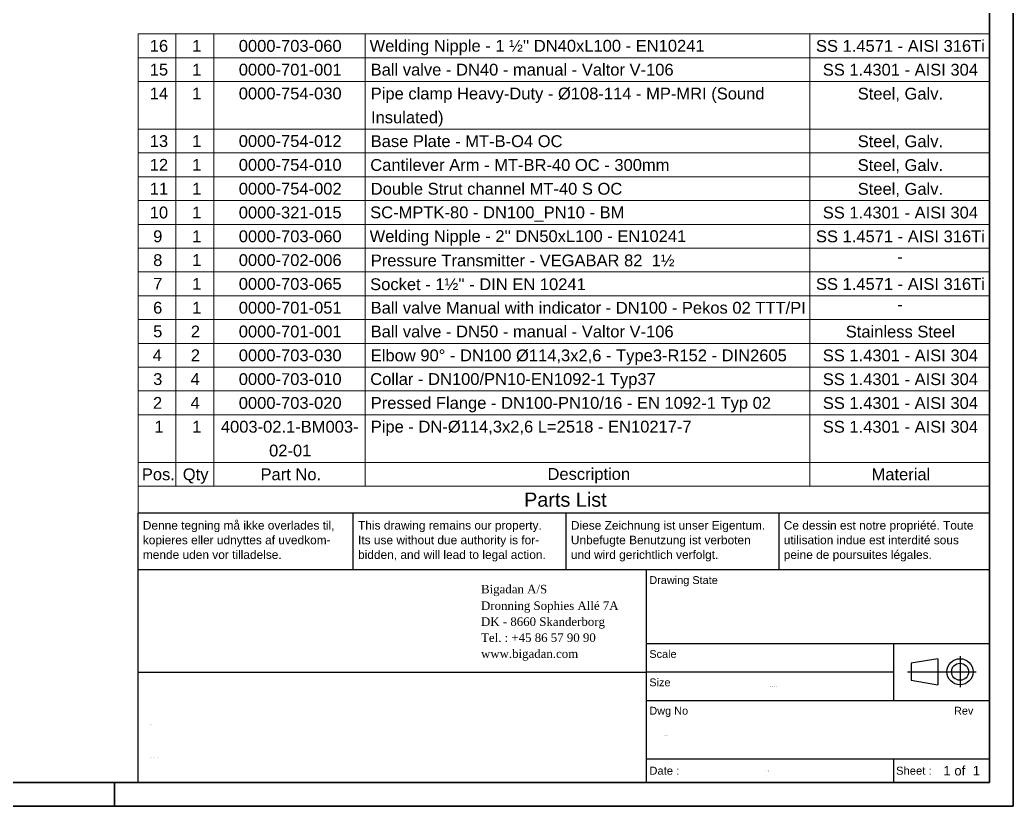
# Model space of a CAD drawing. Header units: millimetres. Extents: x 0 to 8400, y 0 to 5940.
# Drawn here: x 4200 to 8400, y 0 to 3327 of the extents above; entities that cross this region are included whole.
import ezdxf
from ezdxf.enums import TextEntityAlignment as Align

# ---------------------------------------------------------------- set-up
doc = ezdxf.new("R2018")
doc.units = ezdxf.units.MM
doc.header["$LTSCALE"] = 20
doc.layers.get('0').update_dxf_attribs({"lineweight": 18})
for name, color, linetype, lineweight in [('Border', 7, 'Continuous', 35), ('Symbol', 7, 'Continuous', 18), ('Title', 7, 'Continuous', 25)]:
    doc.layers.add(name, color=color, linetype=linetype, lineweight=lineweight)
doc.styles.add('Note Text', font='arial.ttf')
doc.styles.get("Standard").update_dxf_attribs({"font": 'arial.ttf'})
doc.styles.add('Text Style150', font='arial.ttf')
doc.styles.add('Text Style72', font='arial.ttf')
doc.styles.add('Text Style85', font='times.ttf')
doc.styles.add('Title', font='arial.ttf')
doc.styles.add('Title150', font='arial.ttf')
doc.styles.add('Title200', font='arial.ttf')

# ---------------------------------------------------------------- blocks, each defined once
blk = doc.blocks.new('Borders Bigadan Border')
at = {"layer": 'Border'}
for p, q in [((420, 297), (420, 0)), ((415, 5), (415, 292)), ((20, 5), (415, 5)), ((230, 5), (230, 0)), ((420, 0), (0, 0))]:
    blk.add_line(p, q, dxfattribs=at)
blk = doc.blocks.new('Title Blocks Title')
at = {"layer": 'Title'}
for p, q in [((205, 62), (25, 62)), ((25, 50), (25, 62)), ((70.5, 50), (70.5, 62)), ((115.5, 50), (115.5, 62)), ((160.5, 50), (160.5, 62)), ((205, 50), (25, 50)), ((25, 5), (25, 50)), ((132.5, 5), (132.5, 50)), ((205, 34.36), (132.5, 34.36)), ((184.74, 34.36), (184.74, 22.36)), ((25, 28.36), (132.5, 28.36)), ((184.74, 28.36), (132.5, 28.36)), ((132.5, 22.36), (205, 22.36)), ((132.5, 10), (205, 10)), ((184.74, 10), (184.74, 5))]:
    blk.add_line(p, q, dxfattribs=at)
at = {"layer": 'Title', "lineweight": 25}
for p, q in [((198.77, 31.7), (198.77, 25.16)), ((194.05, 31.19), (188.45, 30.23)), ((188.45, 30.23), (188.45, 26.63)), ((194.05, 31.19), (194.05, 25.67)), ((187.65, 28.43), (202.19, 28.43)), ((188.45, 26.63), (194.05, 25.67))]:
    blk.add_line(p, q, dxfattribs=at)
for radius in [2.76, 1.8]:
    blk.add_circle((198.77, 28.43), radius, dxfattribs=at)
at = {"layer": 'Title'}
for s, height, style, p in [('Denne tegning må ikke overlades til,', 1.8, 'Text Style72', (26, 58.5)), ('This drawing remains our property.', 1.8, 'Text Style72', (71.5, 58.5)), ('Diese Zeichnung ist unser Eigentum.', 1.8, 'Text Style72', (116.5, 58.5)), ('Ce dessin est notre propriété. Toute', 1.8, 'Text Style72', (161.5, 58.5)), ('kopieres eller udnyttes af uvedkom-', 1.8, 'Text Style72', (26, 55.4)), ('Its use without due authority is for-', 1.8, 'Text Style72', (71.5, 55.4)), ('Unbefugte Benutzung ist verboten', 1.8, 'Text Style72', (116.5, 55.4)), ('utilisation indue est interdité sous', 1.8, 'Text Style72', (161.5, 55.4)), ('mende uden vor tilladelse.', 1.8, 'Text Style72', (26, 52.3)), ('bidden, and will lead to legal action.', 1.8, 'Text Style72', (71.5, 52.3)), ('und wird gerichtlich verfolgt.', 1.8, 'Text Style72', (116.5, 52.3)), ('peine de poursuites légales.', 1.8, 'Text Style72', (161.5, 52.3)), ('Drawing State', 1.65, 'Title150', (133.08, 47)), ('Bigadan A/S', 1.8, 'Text Style85', (97.5, 45.01)), ('Dronning Sophies Allé 7A', 1.8, 'Text Style85', (97.5, 41.51)), ('DK - 8660 Skanderborg', 1.8, 'Text Style85', (97.5, 38.13)), ('Tel. : +45 86 57 90 90', 1.8, 'Text Style85', (97.5, 34.74)), ('www.bigadan.com', 1.8, 'Text Style85', (97.5, 31.36)), ('Scale', 1.65, 'Title150', (133.08, 31.36)), ('Size', 1.65, 'Title150', (133.08, 25.36)), ('Dwg No', 1.65, 'Title150', (133.08, 19.36)), ('Rev', 1.65, 'Title150', (197.5, 19.36))]:
    blk.add_text(s, height=height, dxfattribs=dict(at, style=style)).set_placement(p)
at = {"layer": 'Title', "style": 'Text Style150'}
for s, p in [('Sheet :', (185.24, 7.5)), ('Date :', (133.08, 7.5))]:
    blk.add_text(s, height=1.7, dxfattribs=at).set_placement(p, align=Align.MIDDLE_LEFT)
at = {"layer": 'Title', "style": 'Title200'}
blk.add_text('1 of  1', height=2, dxfattribs=at).set_placement((203, 7.5), align=Align.MIDDLE_RIGHT)
at = {"layer": 'Title', "color": 1, "true_color": 0xff0000, "insert": (169, 47.68), "char_height": 2.5, "width": 40, "attachment_point": 5, "style": 'Note Text'}
blk.add_mtext('\\fArial|b0|i0; ', dxfattribs=at)
at = {"layer": 'Title', "color": 1, "lineweight": 5, "true_color": 0xff0000, "flags": 253}
blk.add_attdef('STATUS', text='', height=6.2, dxfattribs=at).set_placement((169, 40.36), align=Align.MIDDLE_CENTER)
at = {"layer": 'Title', "lineweight": 30, "flags": 104}
for tag, height, p in [('Initial_View_Scale', 2.39, (158.62, 31.36)), ('Sheet_Size', 2.4, (158.62, 25.36)), ('REVISION_NUMBER', 3.5, (200, 15)), ('CREATION_DATE', 2, (157.5, 7.5))]:
    blk.add_attdef(tag, text='', height=height, dxfattribs=at).set_placement(p, align=Align.MIDDLE_CENTER)
for tag, p in [('PROJECT', (27.5, 24.3)), ('TITLE', (27.5, 17.3)), ('DESCRIPTION', (27.5, 10.3))]:
    blk.add_attdef(tag, text='', height=2.8, dxfattribs=at).set_placement(p, align=Align.TOP_LEFT)
blk.add_attdef('PART_NUMBER', text='', height=3.5, dxfattribs=at).set_placement((135.5, 15), align=Align.MIDDLE_LEFT)
blk = doc.blocks.new('Parts List')
at = {"layer": 'Symbol'}
for p, q in [((415, 163.36), (235, 163.36)), ((235, 163.36), (235, 72.72)), ((243, 163.36), (243, 72.72)), ((251, 163.36), (251, 72.72)), ((283, 163.36), (283, 72.72)), ((377, 163.36), (377, 72.72)), ((415, 163.36), (415, 72.72)), ((415, 158.32), (235, 158.32)), ((415, 153.29), (235, 153.29)), ((415, 143.22), (235, 143.22)), ((415, 138.18), (235, 138.18)), ((415, 133.14), (235, 133.14)), ((415, 128.11), (235, 128.11)), ((415, 123.07), (235, 123.07)), ((415, 118.04), (235, 118.04)), ((415, 113), (235, 113)), ((415, 107.97), (235, 107.97)), ((415, 102.93), (235, 102.93)), ((415, 97.9), (235, 97.9)), ((415, 92.86), (235, 92.86)), ((415, 87.82), (235, 87.82)), ((415, 82.79), (235, 82.79)), ((415, 72.72), (235, 72.72)), ((235, 67.68), (235, 72.72)), ((243, 67.68), (243, 72.72)), ((251, 67.68), (251, 72.72)), ((283, 67.68), (283, 72.72)), ((377, 67.68), (377, 72.72)), ((415, 67.68), (415, 72.72)), ((235, 62), (235, 67.68)), ((415, 67.68), (235, 67.68)), ((415, 62), (415, 67.68)), ((415, 62), (235, 62))]:
    blk.add_line(p, q, dxfattribs=at)
at = {"layer": 'Symbol', "color": 7, "attachment_point": 7}
for s, insert, char_height, style in [('16', (237.46, 159.54), 2.5, 'Note Text'), ('1', (246.43, 159.58), 2.5, 'Note Text'), ('0000-703-060', (256.28, 159.54), 2.5, 'Note Text'), ("Welding Nipple - 1 ½'' DN40xL100 - EN10241", (283.94, 158.84), 2.5, 'Note Text'), ('SS 1.4571 - AISI 316Ti', (378.31, 159.53), 2.5, 'Note Text'), ('15', (237.46, 154.51), 2.5, 'Note Text'), ('1', (246.43, 154.55), 2.5, 'Note Text'), ('0000-701-001', (256.28, 154.51), 2.5, 'Note Text'), ('Ball valve - DN40 - manual - Valtor V-106', (284.17, 154.51), 2.5, 'Note Text'), ('SS 1.4301 - AISI 304', (379.76, 154.49), 2.5, 'Note Text'), ('14', (237.46, 149.51), 2.5, 'Note Text'), ('1', (246.43, 149.51), 2.5, 'Note Text'), ('0000-754-030', (256.28, 149.47), 2.5, 'Note Text'), ('Pipe clamp Heavy-Duty - Ø108-114 - MP-MRI (Sound ', (284.18, 148.74), 2.5, 'Note Text'), ('Steel, Galv.', (387.14, 149), 2.5, 'Note Text'), ('Insulated)', (284.24, 143.7), 2.5, 'Note Text'), ('13', (237.46, 139.4), 2.5, 'Note Text'), ('1', (246.43, 139.44), 2.5, 'Note Text'), ('0000-754-012', (256.28, 139.4), 2.5, 'Note Text'), ('Base Plate - MT-B-O4 OC', (284.17, 139.38), 2.5, 'Note Text'), ('Steel, Galv.', (387.14, 138.93), 2.5, 'Note Text'), ('12', (237.46, 134.41), 2.5, 'Note Text'), ('1', (246.43, 134.41), 2.5, 'Note Text'), ('0000-754-010', (256.28, 134.37), 2.5, 'Note Text'), ('Cantilever Arm - MT-BR-40 OC - 300mm', (284.08, 134.35), 2.5, 'Note Text'), ('Steel, Galv.', (387.14, 133.89), 2.5, 'Note Text'), ('11', (237.46, 129.37), 2.5, 'Note Text'), ('1', (246.43, 129.37), 2.5, 'Note Text'), ('0000-754-002', (256.28, 129.33), 2.5, 'Note Text'), ('Double Strut channel MT-40 S OC', (284.18, 129.31), 2.5, 'Note Text'), ('Steel, Galv.', (387.14, 128.86), 2.5, 'Note Text'), ('10', (237.46, 124.29), 2.5, 'Note Text'), ('1', (246.43, 124.34), 2.5, 'Note Text'), ('0000-321-015', (256.28, 124.29), 2.5, 'Note Text'), ('SC-MPTK-80 - DN100_PN10 - BM', (284.06, 123.63), 2.5, 'Note Text'), ('SS 1.4301 - AISI 304', (379.76, 124.28), 2.5, 'Note Text'), ('9', (238.18, 119.26), 2.5, 'Note Text'), ('0000-703-060', (256.28, 119.26), 2.5, 'Note Text'), ("Welding Nipple - 2'' DN50xL100 - EN10241", (283.94, 118.57), 2.5, 'Note Text'), ('SS 1.4571 - AISI 316Ti', (378.31, 119.24), 2.5, 'Note Text'), ('1', (246.43, 119.3), 2.5, 'Note Text'), ('8', (238.18, 114.22), 2.5, 'Note Text'), ('1', (246.43, 114.27), 2.5, 'Note Text'), ('0000-702-006', (256.28, 114.22), 2.5, 'Note Text'), ('Pressure Transmitter - VEGABAR 82  1½', (284.18, 114.15), 2.5, 'Note Text'), ('-', (395.53, 114.99), 2.5, 'Note Text'), ('7', (238.2, 109.25), 2.5, 'Note Text'), ('1', (246.43, 109.23), 2.5, 'Note Text'), ('0000-703-065', (256.28, 109.19), 2.5, 'Note Text'), ("Socket - 1½'' - DIN EN 10241", (284.06, 109.12), 2.5, 'Note Text'), ('SS 1.4571 - AISI 316Ti', (378.31, 109.17), 2.5, 'Note Text'), ('6', (238.17, 104.15), 2.5, 'Note Text'), ('1', (246.43, 104.19), 2.5, 'Note Text'), ('0000-701-051', (256.28, 104.15), 2.5, 'Note Text'), ('Ball valve Manual with indicator - DN100 - Pekos 02 TTT/PI', (284.17, 104.14), 2.5, 'Note Text'), ('-', (395.53, 104.92), 2.5, 'Note Text'), ('5', (238.18, 99.14), 2.5, 'Note Text'), ('2', (246.14, 99.16), 2.5, 'Note Text'), ('0000-701-001', (256.28, 99.12), 2.5, 'Note Text'), ('Ball valve - DN50 - manual - Valtor V-106', (284.17, 99.12), 2.5, 'Note Text'), ('Stainless Steel', (384.61, 99.1), 2.5, 'Note Text'), ('4', (238.08, 94.13), 2.5, 'Note Text'), ('2', (246.14, 94.12), 2.5, 'Note Text'), ('0000-703-030', (256.28, 94.08), 2.5, 'Note Text'), ('Elbow 90° - DN100 Ø114,3x2,6 - Type3-R152 - DIN2605', (284.19, 93.35), 2.5, 'Note Text'), ('SS 1.4301 - AISI 304', (379.76, 94.06), 2.5, 'Note Text'), ('3', (238.18, 89.05), 2.5, 'Note Text'), ('4', (246.08, 89.09), 2.5, 'Note Text'), ('0000-703-010', (256.28, 89.05), 2.5, 'Note Text'), ('Collar - DN100/PN10-EN1092-1 Typ37', (284.08, 88.34), 2.5, 'Note Text'), ('SS 1.4301 - AISI 304', (379.76, 89.03), 2.5, 'Note Text'), ('2', (238.14, 84.05), 2.5, 'Note Text'), ('4', (246.08, 84.06), 2.5, 'Note Text'), ('0000-703-020', (256.28, 84.01), 2.5, 'Note Text'), ('Pressed Flange - DN100-PN10/16 - EN 1092-1 Typ 02', (284.18, 83.3), 2.5, 'Note Text'), ('SS 1.4301 - AISI 304', (379.76, 83.99), 2.5, 'Note Text'), ('1', (238.43, 79.02), 2.5, 'Note Text'), ('1', (246.43, 79.02), 2.5, 'Note Text'), ('4003-02.1-BM003-', (252.49, 78.97), 2.5, 'Note Text'), ('Pipe - DN-Ø114,3x2,6 L=2518 - EN10217-7', (284.18, 78.28), 2.5, 'Note Text'), ('SS 1.4301 - AISI 304', (379.76, 78.96), 2.5, 'Note Text'), ('02-01', (262.69, 73.94), 2.5, 'Note Text'), ('Pos.', (235.79, 68.91), 2.5, 'Note Text'), ('Qty', (244.44, 68.19), 2.5, 'Note Text'), ('Part No.', (260.88, 68.91), 2.5, 'Note Text'), ('Description', (321.55, 68.26), 2.5, 'Note Text'), ('Material', (390.06, 68.91), 2.5, 'Note Text'), ('Parts List', (316.6, 63.29), 3, 'Title')]:
    blk.add_mtext(s, dxfattribs=dict(at, insert=insert, char_height=char_height, style=style))

msp = doc.modelspace()

# ---------------------------------------------------------------- block references
at = {"xscale": 20, "yscale": 20, "zscale": 20}
msp.add_blockref('Borders Bigadan Border', (0, 0), dxfattribs=at)
ref = msp.add_blockref('Title Blocks Title', (4200, 0), dxfattribs=dict(xscale=20, yscale=20, zscale=20))
lines = msp.add_mtext('4003-02.1-BM003-02', dxfattribs={"layer": 'Title', "insert": (6910, 300), "char_height": 2.5, "attachment_point": 1})
ref.add_attrib('PART_NUMBER', '', (6910, 300), dxfattribs={"flags": 104}).embed_mtext(lines)
lines = msp.add_mtext('16-12-2024', dxfattribs={"layer": 'Title', "insert": (7350, 150), "char_height": 2.5, "attachment_point": 1})
ref.add_attrib('CREATION_DATE', '', (7350, 150), dxfattribs={"flags": 104}).embed_mtext(lines)
lines = msp.add_mtext('Area ', dxfattribs={"layer": 'Title', "insert": (4750, 346), "char_height": 2.5, "attachment_point": 1})
ref.add_attrib('TITLE', '', (4750, 346), dxfattribs={"flags": 104}).embed_mtext(lines)
lines = msp.add_mtext('Piping from Pump to ground', dxfattribs={"layer": 'Title', "insert": (4750, 206), "char_height": 2.5, "attachment_point": 1})
ref.add_attrib('DESCRIPTION', '', (4750, 206), dxfattribs={"flags": 104}).embed_mtext(lines)
lines = msp.add_mtext('A3 (297x420 mm)', dxfattribs={"layer": 'Title', "insert": (7372.4, 507.2), "char_height": 2.5, "attachment_point": 1})
ref.add_attrib('Sheet_Size', '', (7372.4, 507.2), dxfattribs={"flags": 104}).embed_mtext(lines)
lines = msp.add_mtext('1 : 20', dxfattribs={"layer": 'Title', "insert": (7372.4, 627.2), "char_height": 2.5, "attachment_point": 1})
ref.add_attrib('Initial_View_Scale', '', (7372.4, 627.2), dxfattribs={"flags": 104}).embed_mtext(lines)
lines = msp.add_mtext('-', dxfattribs={"layer": 'Title', "insert": (8200, 300), "char_height": 2.5, "attachment_point": 1})
ref.add_attrib('REVISION_NUMBER', '', (8200, 300), dxfattribs={"flags": 104}).embed_mtext(lines)
at = {"layer": 'Symbol', "xscale": 20, "yscale": 20, "zscale": 20}
msp.add_blockref('Parts List', (0, 0), dxfattribs=at)

doc.saveas('drawing.dxf')
